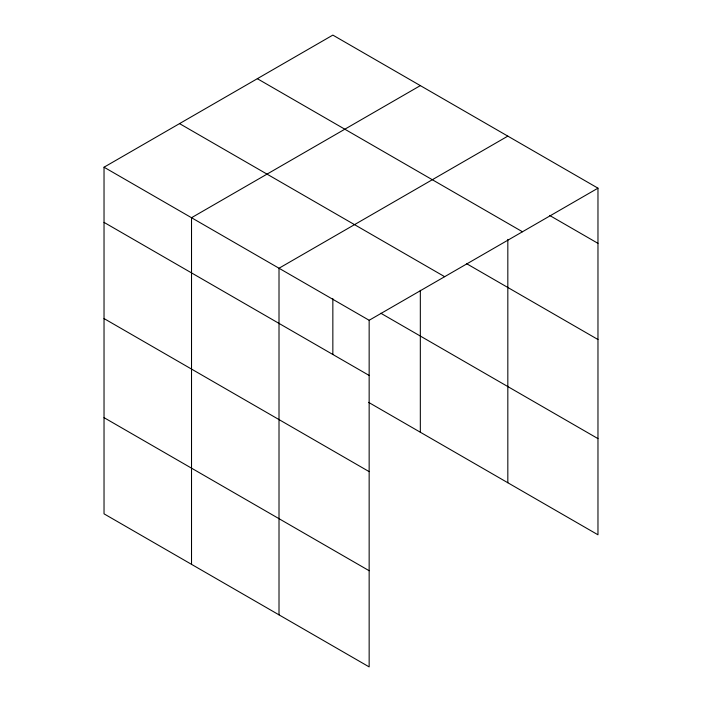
<?xml version="1.0" encoding="UTF-8"?>
<svg xmlns="http://www.w3.org/2000/svg" width="702" height="702" viewBox="0 0 702 702"><rect width="100%" height="100%" fill="white"/><g stroke="black" fill="none" stroke-linecap="round" stroke-linejoin="round"><path stroke-width="1.05" d="M369.155 471.63L369.155 320.279L104.028 167.208L104.028 513.829L369.155 666.9L369.155 471.63L104.028 318.559M368.594 402.36L597.972 534.792L597.972 188.171L332.845 35.1L104.028 167.208M420.331 85.618L191.523 217.717L191.523 564.338M507.827 136.127L279.01 268.234L279.01 614.855M369.155 320.279L597.972 188.171M549.578 215.409L597.972 243.348M257.336 78.694L522.463 231.765M466.435 263.583L597.972 339.522M179.536 123.613L444.664 276.685M380.817 313.241L597.972 438.618M104.028 222.376L369.155 375.447M104.028 417.646L369.155 570.726M507.827 239.391L507.827 482.748M420.331 290.321L420.331 432.239M332.845 298.657L332.845 354.396"/></g></svg>
